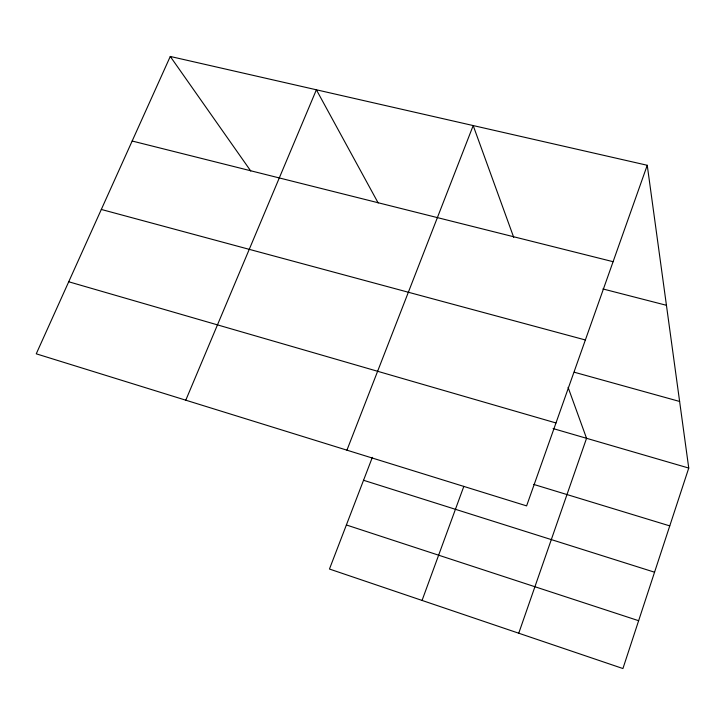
<?xml version="1.0" encoding="UTF-8"?>
<svg xmlns="http://www.w3.org/2000/svg" width="725" height="725" viewBox="0 0 725 725"><rect width="100%" height="100%" fill="white"/><g stroke="black" fill="none" stroke-linecap="round" stroke-linejoin="round"><path stroke-width="1.09" d="M647.244 165.273L526.604 505.887L36.25 353.818L170.275 56.459L647.244 165.273L688.75 468.06L622.929 668.541L329.458 569.034L372.351 457.339M518.747 633.215L586.552 438.299L568.083 387.34M422.059 600.436L463.846 486.33M346.931 450.171L473.189 125.57L513.735 237.41M185.781 400.191L316.381 89.791L378.169 202.955M132.158 141.022L613.096 261.698M602.919 288.949L666.438 305.298M101.319 209.453L585.365 339.971M574.327 372.242L679.624 401.46M68.721 281.771L555.975 422.965M553.093 428.557L688.75 468.06M533.727 484.418L669.764 525.888M363.542 480.276L654.557 572.206M346.378 524.972L638.634 620.7M170.275 56.459L250.768 171.018"/></g></svg>
